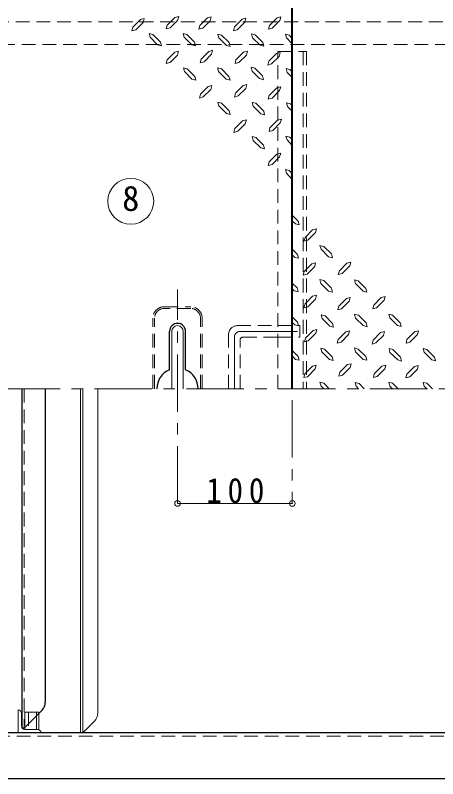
# Model space of a CAD drawing. Units: millimetres at full size, sheet at 1:10; details may follow other scales. Extents: x -2125 to 1925, y -1405 to 1405.
# Drawn here: x -850 to -482, y 405 to 1071 of the extents above; entities that cross this region are included whole.
import ezdxf
from ezdxf.enums import TextEntityAlignment as Align

# ---------------------------------------------------------------- set-up
doc = ezdxf.new("R2010")
doc.units = ezdxf.units.MM
doc.header["$LTSCALE"] = 10
doc.header["$PDMODE"] = 32
doc.header["$PDSIZE"] = 5
doc.linetypes.add('CHAIN1', pattern=[8, 5, -1, 1, -1])
doc.linetypes.add('DASHED1', pattern=[1.8, 1.2, -0.6])
doc.layers.add('0-A', color=4, linetype='Continuous', lineweight=9)
doc.styles.add('ＭＳ ゴシック', font='')
doc.styles.get('ＭＳ ゴシック').set_extended_font_data('MS Gothic')

msp = doc.modelspace()

# ---------------------------------------------------------------- linework, layer by layer
at = {"layer": '0-A', "color": 1, "lineweight": 40}
msp.add_line((-608.8, 745.02), (-608.8, 1079.02), dxfattribs=at)
at = {"layer": '0-A', "linetype": 'DASHED1'}
for p, q in [((422.2, 1065.02), (-903.2, 1065.02)), ((-898.46, 1045.02), (402.2, 1045.02)), ((-599.3, 1039.02), (-599.3, 745.02)), ((-621.3, 800.02), (-602.3, 800.02)), ((-602.3, 790.02), (-602.3, 800.02)), ((-621.3, 790.02), (-602.3, 790.02)), ((-838.8, 463.02), (-838.8, 448.02)), ((-831.8, 463.02), (-831.8, 459.78))]:
    msp.add_line(p, q, dxfattribs=at)
at = {"layer": '0-A'}
for p, q in [((-747.76, 1060.22), (-741.04, 1066.94)), ((-741.04, 1066.94), (-737.79, 1067.78)), ((-737.79, 1067.78), (-738.63, 1064.42)), ((-715.21, 1059.59), (-708.7, 1066.21)), ((-689.28, 1061.69), (-682.66, 1068.41)), ((-686.86, 1059.28), (-680.25, 1065.89)), ((-659.25, 1060.43), (-652.53, 1067.15)), ((-652.53, 1067.15), (-649.27, 1067.99)), ((-649.27, 1067.99), (-650.11, 1064.63)), ((-628.69, 1061.8), (-622.08, 1068.52)), ((-626.28, 1059.38), (-619.66, 1066)), ((-622.08, 1068.52), (-618.72, 1069.36)), ((-618.72, 1069.36), (-619.66, 1066)), ((-747.76, 1060.22), (-748.6, 1056.97)), ((-745.24, 1057.81), (-738.63, 1064.42)), ((-717.73, 1062.01), (-718.57, 1058.75)), ((-715.21, 1059.59), (-718.57, 1058.75)), ((-689.28, 1061.69), (-690.22, 1058.44)), ((-686.86, 1059.28), (-690.22, 1058.44)), ((-659.25, 1060.43), (-660.09, 1057.18)), ((-656.73, 1058.02), (-650.11, 1064.63)), ((-628.69, 1061.8), (-629.64, 1058.54)), ((-626.28, 1059.38), (-629.64, 1058.54)), ((-745.24, 1057.81), (-748.6, 1056.97)), ((-730.33, 1053.92), (-733.59, 1054.76)), ((-732.75, 1051.4), (-733.59, 1054.76)), ((-730.33, 1053.92), (-723.72, 1047.2)), ((-703.03, 1051.51), (-703.87, 1054.87)), ((-700.62, 1053.92), (-703.87, 1054.87)), ((-700.62, 1053.92), (-693.9, 1047.31)), ((-670.38, 1053.4), (-673.74, 1054.24)), ((-672.79, 1050.88), (-673.74, 1054.24)), ((-670.38, 1053.4), (-663.76, 1046.78)), ((-656.73, 1058.02), (-660.09, 1057.18)), ((-643.5, 1051.09), (-644.44, 1054.45)), ((-641.08, 1053.5), (-644.44, 1054.45)), ((-641.08, 1053.5), (-634.47, 1046.89)), ((-611.47, 1053.4), (-614.83, 1054.24)), ((-613.89, 1050.88), (-614.83, 1054.24)), ((-611.47, 1053.4), (-608.8, 1050.34)), ((-732.75, 1051.4), (-726.13, 1044.79)), ((-703.03, 1051.51), (-696.42, 1044.89)), ((-693.9, 1047.31), (-693.06, 1044.05)), ((-672.79, 1050.88), (-666.28, 1044.37)), ((-663.76, 1046.78), (-662.92, 1043.42)), ((-643.5, 1051.09), (-636.88, 1044.47)), ((-634.47, 1046.89), (-633.52, 1043.63)), ((-613.89, 1050.88), (-608.8, 1045.79)), ((-717.73, 1031.77), (-711.12, 1038.49)), ((-711.12, 1038.49), (-707.86, 1039.33)), ((-707.86, 1039.33), (-708.7, 1035.97)), ((-693.06, 1044.05), (-696.42, 1044.89)), ((-688.12, 1032.5), (-681.51, 1039.12)), ((-681.51, 1039.12), (-678.25, 1040.06)), ((-678.25, 1040.06), (-679.09, 1036.7)), ((-662.92, 1043.42), (-666.28, 1044.37)), ((-657.88, 1031.77), (-651.27, 1038.49)), ((-651.27, 1038.49), (-647.91, 1039.33)), ((-647.91, 1039.33), (-648.85, 1035.97)), ((-633.52, 1043.63), (-636.88, 1044.47)), ((-717.73, 1031.77), (-718.68, 1028.51)), ((-715.32, 1029.35), (-708.7, 1035.97)), ((-688.12, 1032.5), (-689.07, 1029.14)), ((-685.71, 1030.09), (-679.09, 1036.7)), ((-657.88, 1031.77), (-658.72, 1028.51)), ((-655.36, 1029.35), (-648.85, 1035.97)), ((-629.32, 1030.61), (-622.71, 1037.23)), ((-626.91, 1028.2), (-620.29, 1034.81)), ((-622.71, 1037.23), (-619.45, 1038.17)), ((-619.45, 1038.17), (-620.29, 1034.81)), ((-715.32, 1029.35), (-718.68, 1028.51)), ((-685.71, 1030.09), (-689.07, 1029.14)), ((-655.36, 1029.35), (-658.72, 1028.51)), ((-641.5, 1024.42), (-644.76, 1025.36)), ((-643.92, 1022), (-644.76, 1025.36)), ((-629.32, 1030.61), (-630.27, 1027.25)), ((-626.91, 1028.2), (-630.27, 1027.25)), ((-700.41, 1023.89), (-703.66, 1024.84)), ((-702.82, 1021.48), (-703.66, 1024.84)), ((-702.82, 1021.48), (-696.21, 1014.86)), ((-700.41, 1023.89), (-693.69, 1017.28)), ((-670.59, 1024), (-673.95, 1024.94)), ((-673, 1021.58), (-673.95, 1024.94)), ((-673, 1021.58), (-666.39, 1014.97)), ((-670.59, 1024), (-663.97, 1017.38)), ((-643.92, 1022), (-637.3, 1015.39)), ((-641.5, 1024.42), (-634.78, 1017.8)), ((-610.84, 1023.37), (-614.2, 1024.21)), ((-613.26, 1020.85), (-614.2, 1024.21)), ((-613.26, 1020.85), (-608.8, 1016.39)), ((-610.84, 1023.37), (-608.8, 1021.32)), ((-692.85, 1014.02), (-696.21, 1014.86)), ((-693.69, 1017.28), (-692.85, 1014.02)), ((-663.03, 1014.02), (-666.39, 1014.97)), ((-663.97, 1017.38), (-663.03, 1014.02)), ((-633.94, 1014.44), (-637.3, 1015.39)), ((-634.78, 1017.8), (-633.94, 1014.44)), ((-686.34, 999.43), (-679.72, 1006.04)), ((-658.3, 1002.68), (-651.69, 1009.3)), ((-655.89, 1000.27), (-649.27, 1006.88)), ((-628.9, 1000.79), (-622.29, 1007.51)), ((-622.29, 1007.51), (-618.93, 1008.35)), ((-618.93, 1008.35), (-619.87, 1004.99)), ((-688.75, 1001.84), (-689.7, 998.48)), ((-686.34, 999.43), (-689.7, 998.48)), ((-658.3, 1002.68), (-659.25, 999.32)), ((-655.89, 1000.27), (-659.25, 999.32)), ((-628.9, 1000.79), (-629.74, 997.54)), ((-626.38, 998.38), (-619.87, 1004.99)), ((-672.79, 991.55), (-673.74, 994.91)), ((-670.38, 993.97), (-673.74, 994.91)), ((-670.38, 993.97), (-663.76, 987.35)), ((-640.45, 993.86), (-643.71, 994.7)), ((-642.87, 991.34), (-643.71, 994.7)), ((-640.45, 993.86), (-633.73, 987.14)), ((-626.38, 998.38), (-629.74, 997.54)), ((-612.94, 991.03), (-613.78, 994.39)), ((-610.42, 993.55), (-613.78, 994.39)), ((-610.42, 993.55), (-608.8, 991.92)), ((-672.79, 991.55), (-666.28, 984.94)), ((-663.76, 987.35), (-662.92, 983.99)), ((-642.87, 991.34), (-636.25, 984.73)), ((-633.73, 987.14), (-632.89, 983.89)), ((-612.94, 991.03), (-608.8, 986.88)), ((-662.92, 983.99), (-666.28, 984.94)), ((-658.83, 971.92), (-652.21, 978.53)), ((-632.89, 983.89), (-636.25, 984.73)), ((-628.27, 972.55), (-621.66, 979.27)), ((-621.66, 979.27), (-618.3, 980.11)), ((-618.3, 980.11), (-619.24, 976.75)), ((-658.83, 971.92), (-659.77, 968.56)), ((-656.41, 969.5), (-649.8, 976.12)), ((-628.27, 972.55), (-629.11, 969.29)), ((-625.75, 970.13), (-619.24, 976.75)), ((-656.41, 969.5), (-659.77, 968.56)), ((-625.75, 970.13), (-629.11, 969.29)), ((-613.36, 961.94), (-614.31, 965.3)), ((-610.95, 964.46), (-614.31, 965.3)), ((-640.45, 964.04), (-643.81, 964.88)), ((-642.87, 961.52), (-643.81, 964.88)), ((-642.87, 961.52), (-636.25, 955.01)), ((-640.45, 964.04), (-633.84, 957.43)), ((-613.36, 961.94), (-608.8, 957.19)), ((-610.95, 964.46), (-608.8, 962.31)), ((-632.89, 954.07), (-636.25, 955.01)), ((-633.84, 957.43), (-632.89, 954.07)), ((-628.9, 942.94), (-622.29, 949.55)), ((-626.38, 940.52), (-619.87, 947.14)), ((-622.29, 949.55), (-618.93, 950.5)), ((-618.93, 950.5), (-619.87, 947.14)), ((-628.9, 942.94), (-629.74, 939.58)), ((-626.38, 940.52), (-629.74, 939.58)), ((-613.89, 932.86), (-614.83, 936.22)), ((-611.47, 935.38), (-614.83, 936.22)), ((-613.89, 932.86), (-608.8, 927.56)), ((-611.47, 935.38), (-608.8, 932.7)), ((-603.7, 891.18), (-608.8, 896.47)), ((-606.12, 888.66), (-608.8, 891.34)), ((-606.12, 888.66), (-602.76, 887.82)), ((-603.7, 891.18), (-602.76, 887.82)), ((-591.21, 883.51), (-597.72, 876.9)), ((-588.69, 881.1), (-595.3, 874.48)), ((-591.21, 883.51), (-587.85, 884.46)), ((-588.69, 881.1), (-587.85, 884.46)), ((-598.66, 873.54), (-597.72, 876.9)), ((-595.3, 874.48), (-598.66, 873.54)), ((-604.23, 862.09), (-608.8, 866.84)), ((-584.7, 869.97), (-581.34, 869.02)), ((-583.75, 866.61), (-584.7, 869.97)), ((-577.14, 859.99), (-583.75, 866.61)), ((-574.72, 862.51), (-581.34, 869.02)), ((-606.64, 859.57), (-608.8, 861.73)), ((-606.64, 859.57), (-603.28, 858.73)), ((-604.23, 862.09), (-603.28, 858.73)), ((-577.14, 859.99), (-573.78, 859.15)), ((-574.72, 862.51), (-573.78, 859.15)), ((-591.84, 853.9), (-598.35, 847.29)), ((-591.84, 853.9), (-588.48, 854.74)), ((-589.32, 851.49), (-588.48, 854.74)), ((-561.18, 854.53), (-567.79, 847.92)), ((-558.76, 852.12), (-565.38, 845.5)), ((-561.18, 854.53), (-557.82, 855.48)), ((-558.76, 852.12), (-557.82, 855.48)), ((-599.29, 843.93), (-598.35, 847.29)), ((-589.32, 851.49), (-595.93, 844.77)), ((-595.93, 844.77), (-599.29, 843.93)), ((-584.7, 840.15), (-581.34, 839.31)), ((-583.86, 836.89), (-584.7, 840.15)), ((-574.72, 832.69), (-581.34, 839.31)), ((-554.67, 840.04), (-551.31, 839.1)), ((-553.83, 836.68), (-554.67, 840.04)), ((-544.8, 832.48), (-551.31, 839.1)), ((-604.65, 833.01), (-608.8, 837.16)), ((-607.17, 830.49), (-608.8, 832.12)), ((-604.65, 833.01), (-603.81, 829.65)), ((-577.14, 830.17), (-583.86, 836.89)), ((-574.72, 832.69), (-573.88, 829.33)), ((-547.21, 830.07), (-553.83, 836.68)), ((-544.8, 832.48), (-543.85, 829.12)), ((-607.17, 830.49), (-603.81, 829.65)), ((-591.21, 825.66), (-597.72, 819.04)), ((-591.21, 825.66), (-587.85, 826.5)), ((-588.69, 823.24), (-587.85, 826.5)), ((-577.14, 830.17), (-573.88, 829.33)), ((-547.21, 830.07), (-543.85, 829.12)), ((-531.25, 824.61), (-527.89, 825.55)), ((-528.84, 822.19), (-527.89, 825.55)), ((-598.66, 815.68), (-597.72, 819.04)), ((-588.69, 823.24), (-595.3, 816.52)), ((-561.7, 823.77), (-568.32, 817.15)), ((-559.29, 821.35), (-565.9, 814.74)), ((-561.7, 823.77), (-558.34, 824.71)), ((-559.29, 821.35), (-558.34, 824.71)), ((-531.25, 824.61), (-537.87, 817.99)), ((-595.3, 816.52), (-598.66, 815.68)), ((-604.33, 803.19), (-608.8, 807.65)), ((-583.65, 809.59), (-580.29, 808.65)), ((-582.81, 806.23), (-583.65, 809.59)), ((-576.09, 799.62), (-582.81, 806.23)), ((-573.67, 802.03), (-580.29, 808.65)), ((-554.56, 810.01), (-551.2, 809.07)), ((-553.62, 806.65), (-554.56, 810.01)), ((-547, 800.04), (-553.62, 806.65)), ((-544.59, 802.45), (-551.2, 809.07)), ((-524.74, 810.01), (-521.38, 809.17)), ((-523.9, 806.76), (-524.74, 810.01)), ((-517.18, 800.14), (-523.9, 806.76)), ((-514.77, 802.56), (-521.38, 809.17)), ((-606.75, 800.67), (-608.8, 802.72)), ((-606.75, 800.67), (-603.39, 799.83)), ((-604.33, 803.19), (-603.39, 799.83)), ((-576.09, 799.62), (-572.83, 798.67)), ((-573.67, 802.03), (-572.83, 798.67)), ((-547, 800.04), (-543.64, 799.09)), ((-544.59, 802.45), (-543.64, 799.09)), ((-517.18, 800.14), (-513.93, 799.2)), ((-514.77, 802.56), (-513.93, 799.2)), ((-590.68, 795.84), (-597.3, 789.22)), ((-588.27, 793.42), (-594.88, 786.81)), ((-590.68, 795.84), (-587.32, 796.78)), ((-588.27, 793.42), (-587.32, 796.78)), ((-562.23, 794.68), (-568.74, 788.07)), ((-559.71, 792.27), (-566.32, 785.55)), ((-562.23, 794.68), (-558.87, 795.52)), ((-559.71, 792.27), (-558.87, 795.52)), ((-531.88, 793.95), (-538.5, 787.33)), ((-531.88, 793.95), (-528.52, 794.89)), ((-529.47, 791.53), (-528.52, 794.89)), ((-502.27, 794.68), (-508.89, 788.07)), ((-499.86, 792.27), (-506.47, 785.55)), ((-502.27, 794.68), (-498.91, 795.52)), ((-499.86, 792.27), (-498.91, 795.52)), ((-598.14, 785.86), (-597.3, 789.22)), ((-594.88, 786.81), (-598.14, 785.86)), ((-569.68, 784.71), (-568.74, 788.07)), ((-566.32, 785.55), (-569.68, 784.71)), ((-539.34, 783.97), (-538.5, 787.33)), ((-529.47, 791.53), (-536.08, 784.92)), ((-509.73, 784.71), (-508.89, 788.07)), ((-506.47, 785.55), (-509.73, 784.71)), ((-584.07, 780.4), (-580.71, 779.56)), ((-583.12, 777.15), (-584.07, 780.4)), ((-574.09, 772.95), (-580.71, 779.56)), ((-554.67, 780.61), (-551.31, 779.67)), ((-553.83, 777.25), (-554.67, 780.61)), ((-544.8, 773.16), (-551.31, 779.67)), ((-536.08, 784.92), (-539.34, 783.97)), ((-524.53, 779.98), (-521.17, 779.14)), ((-523.69, 776.73), (-524.53, 779.98)), ((-514.56, 772.53), (-521.17, 779.14)), ((-484.84, 772.63), (-491.46, 779.25)), ((-603.7, 773.16), (-608.8, 778.25)), ((-606.12, 770.64), (-608.8, 773.7)), ((-603.7, 773.16), (-602.76, 769.8)), ((-576.51, 770.53), (-583.12, 777.15)), ((-574.09, 772.95), (-573.15, 769.59)), ((-547.21, 770.64), (-553.83, 777.25)), ((-544.8, 773.16), (-543.85, 769.8)), ((-516.97, 770.11), (-523.69, 776.73)), ((-514.56, 772.53), (-513.72, 769.17)), ((-487.26, 770.11), (-493.87, 776.83)), ((-484.84, 772.63), (-484, 769.27)), ((-606.12, 770.64), (-602.76, 769.8)), ((-591.31, 764.65), (-587.95, 765.49)), ((-588.9, 762.24), (-587.95, 765.49)), ((-576.51, 770.53), (-573.15, 769.59)), ((-560.86, 766.02), (-567.48, 759.4)), ((-560.86, 766.02), (-557.5, 766.86)), ((-558.34, 763.6), (-557.5, 766.86)), ((-547.21, 770.64), (-543.85, 769.8)), ((-530.73, 764.76), (-527.37, 765.6)), ((-528.31, 762.34), (-527.37, 765.6)), ((-516.97, 770.11), (-513.72, 769.17)), ((-487.26, 770.11), (-484, 769.27)), ((-591.31, 764.65), (-597.93, 758.04)), ((-588.9, 762.24), (-595.51, 755.52)), ((-568.32, 756.04), (-567.48, 759.4)), ((-558.34, 763.6), (-565.06, 756.88)), ((-530.73, 764.76), (-537.34, 758.14)), ((-528.31, 762.34), (-534.93, 755.62)), ((-502.38, 764.44), (-508.89, 757.83)), ((-502.38, 764.44), (-499.02, 765.28)), ((-499.86, 762.03), (-499.02, 765.28)), ((-598.87, 754.68), (-597.93, 758.04)), ((-595.51, 755.52), (-598.87, 754.68)), ((-565.06, 756.88), (-568.32, 756.04)), ((-584.7, 750.69), (-581.34, 749.74)), ((-583.75, 747.33), (-584.7, 750.69)), ((-581.44, 745.02), (-583.75, 747.33)), ((-576.61, 745.02), (-581.34, 749.74)), ((-554.04, 750.48), (-550.68, 749.64)), ((-553.2, 747.22), (-554.04, 750.48)), ((-550.99, 745.02), (-553.2, 747.22)), ((-546.24, 745.02), (-550.68, 749.64)), ((-524.74, 750.69), (-521.38, 749.74)), ((-523.9, 747.33), (-524.74, 750.69)), ((-521.59, 745.02), (-523.9, 747.33)), ((-516.66, 745.02), (-521.38, 749.74)), ((-486.73, 745.02), (-491.46, 749.74)), ((-778.3, 462.16), (-778.3, 745.02)), ((-708.8, 645.02), (-608.8, 645.02)), ((-791.3, 445.02), (-781.23, 455.09))]:
    msp.add_line(p, q, dxfattribs=at)
at = {"layer": '0-A', "color": 7, "linetype": 'DASHED1', "lineweight": 18}
for p, q in [((-621.3, 1039.02), (-596.3, 1039.02)), ((-621.3, 745.02), (-621.3, 1039.02)), ((-596.3, 1039.02), (-596.3, 745.02)), ((-720.3, 816.52), (-697.3, 816.52)), ((-697.3, 815.02), (-720.3, 815.02)), ((-730.3, 745.02), (-730.3, 806.52)), ((-728.8, 745.02), (-728.8, 806.52)), ((-688.8, 745.02), (-688.8, 806.52)), ((-687.3, 745.02), (-687.3, 806.52)), ((-656.8, 800.02), (-621.3, 800.02)), ((-664.3, 745.02), (-664.3, 792.52)), ((-654.3, 745.02), (-654.3, 787.52)), ((-651.8, 790.02), (-621.3, 790.02)), ((-842.55, 745.02), (-842.55, 449.03)), ((-1100.8, 442.02), (405.2, 442.02))]:
    msp.add_line(p, q, dxfattribs=at)
at = {"layer": '0-A', "linetype": 'CHAIN1'}
for p, q in [((-708.8, 645.02), (-708.8, 831.52)), ((-654.3, 795.02), (-602.3, 795.02)), ((-659.3, 745.02), (-659.3, 790.02)), ((-1261.13, 745.02), (817.2, 745.02)), ((-608.8, 735.02), (-608.8, 645.02))]:
    msp.add_line(p, q, dxfattribs=at)
at = {"layer": '0-A', "color": 5, "lineweight": 25}
for p, q in [((-715.8, 761.6), (-715.8, 795.02)), ((-701.8, 761.6), (-701.8, 795.02)), ((-844.05, 449.03), (-844.05, 745.02)), ((-824.05, 745.02), (-824.05, 471.68)), ((-842.55, 449.03), (-826.98, 464.61)), ((-842.55, 449.03), (-844.05, 449.03)), ((402.2, 445.02), (-1097.8, 445.02)), ((432.2, 405.02), (-1127.8, 405.02))]:
    msp.add_line(p, q, dxfattribs=at)
at = {"layer": '0-A', "color": 7, "lineweight": 18}
for p, q in [((-713.8, 745.02), (-713.8, 795.02)), ((-703.8, 745.02), (-703.8, 795.02)), ((-793.3, 445.02), (-793.3, 745.02)), ((-791.3, 745.02), (-791.3, 445.02)), ((-847.8, 465.02), (-847.8, 445.02)), ((-844.8, 451.02), (-844.8, 462.02)), ((-831.8, 459.78), (-831.8, 448.02)), ((-829.64, 448.02), (-829.64, 461.94)), ((-841.8, 449.78), (-841.8, 448.02)), ((-841.8, 448.02), (-829.64, 448.02))]:
    msp.add_line(p, q, dxfattribs=at)
at = {"layer": '0-A'}
for points in [[(-717.73, 1062.01), (-711.12, 1068.73), (-707.76, 1069.57), (-708.7, 1066.21)], [(-682.66, 1068.41), (-679.41, 1069.25), (-680.25, 1065.89)], [(-723.72, 1047.2), (-722.77, 1043.95), (-726.13, 1044.79)], [(-688.75, 1001.84), (-682.14, 1008.46), (-678.88, 1009.4), (-679.72, 1006.04)], [(-651.69, 1009.3), (-648.33, 1010.14), (-649.27, 1006.88)], [(-652.21, 978.53), (-648.85, 979.37), (-649.8, 976.12)], [(-565.38, 845.5), (-568.74, 844.66), (-567.79, 847.92)], [(-528.84, 822.19), (-535.45, 815.58), (-538.71, 814.63), (-537.87, 817.99)], [(-565.9, 814.74), (-569.26, 813.9), (-568.32, 817.15)], [(-493.87, 776.83), (-494.82, 780.09), (-491.46, 779.25)], [(-499.86, 762.03), (-506.47, 755.31), (-509.83, 754.47), (-508.89, 757.83)], [(-534.93, 755.62), (-538.18, 754.78), (-537.34, 758.14)], [(-491.56, 745.02), (-493.87, 747.33), (-494.82, 750.58), (-491.46, 749.74)]]:
    msp.add_lwpolyline(points, dxfattribs=at)
at = {"layer": '0-A', "linetype": 'DASHED1'}
msp.add_lwpolyline([(-829.64, 461.94), (-829.64, 463.02), (-841.8, 463.02), (-841.8, 449.78)], dxfattribs=at)
at = {"layer": '0-A', "color": 7, "lineweight": 18}
msp.add_circle((-749.52, 908.45), 20, dxfattribs=at)
at = {"layer": '0-A', "color": 7, "linetype": 'DASHED1', "lineweight": 18}
for centre, radius, start, end in [((-720.3, 806.52), 10, 90, 180), ((-720.3, 806.52), 8.5, 90, 180), ((-697.3, 806.52), 10, 0, 90), ((-697.3, 806.52), 8.5, 0, 90), ((-656.8, 792.52), 7.5, 90, 180), ((-651.8, 787.52), 2.5, 90, 180)]:
    msp.add_arc(centre, radius, start, end, dxfattribs=at)
at = {"layer": '0-A', "color": 5, "lineweight": 25}
for centre, radius, start, end in [((-708.8, 795.02), 7, 0, 180), ((-708.8, 745.02), 18, 112.88538, 180), ((-708.8, 745.02), 18, 0, 67.11462), ((-834.05, 471.68), 10, 315, 360)]:
    msp.add_arc(centre, radius, start, end, dxfattribs=at)
at = {"layer": '0-A', "color": 7, "lineweight": 18}
for centre, radius, start, end in [((-708.8, 795.02), 5, 0, 180), ((-847.8, 462.02), 3, 0, 90), ((-841.8, 451.02), 3, 180, 270), ((-830.8, 445.02), 3, 0, 90)]:
    msp.add_arc(centre, radius, start, end, dxfattribs=at)
at = {"layer": '0-A', "linetype": 'CHAIN1'}
msp.add_arc((-654.3, 790.02), 5, 90, 180, dxfattribs=at)
at = {"layer": '0-A'}
msp.add_arc((-788.3, 462.16), 10, 315, 360, dxfattribs=at)
for p in [(-708.8, 645.02), (-608.8, 645.02)]:
    msp.add_point(p, dxfattribs=at)

# ---------------------------------------------------------------- texts
at = {"layer": '0-A', "color": 7, "style": 'ＭＳ ゴシック'}
msp.add_text('8', height=21.99, dxfattribs=at).set_placement((-757.02, 893.45), align=Align.BOTTOM_LEFT)
at = {"layer": '0-A', "color": 7, "insert": (-683.8, 645.02), "char_height": 21.99, "attachment_point": 7, "style": 'ＭＳ ゴシック'}
msp.add_mtext('\\T1.38;\\W0.9;100', dxfattribs=at)

doc.saveas('drawing.dxf')
